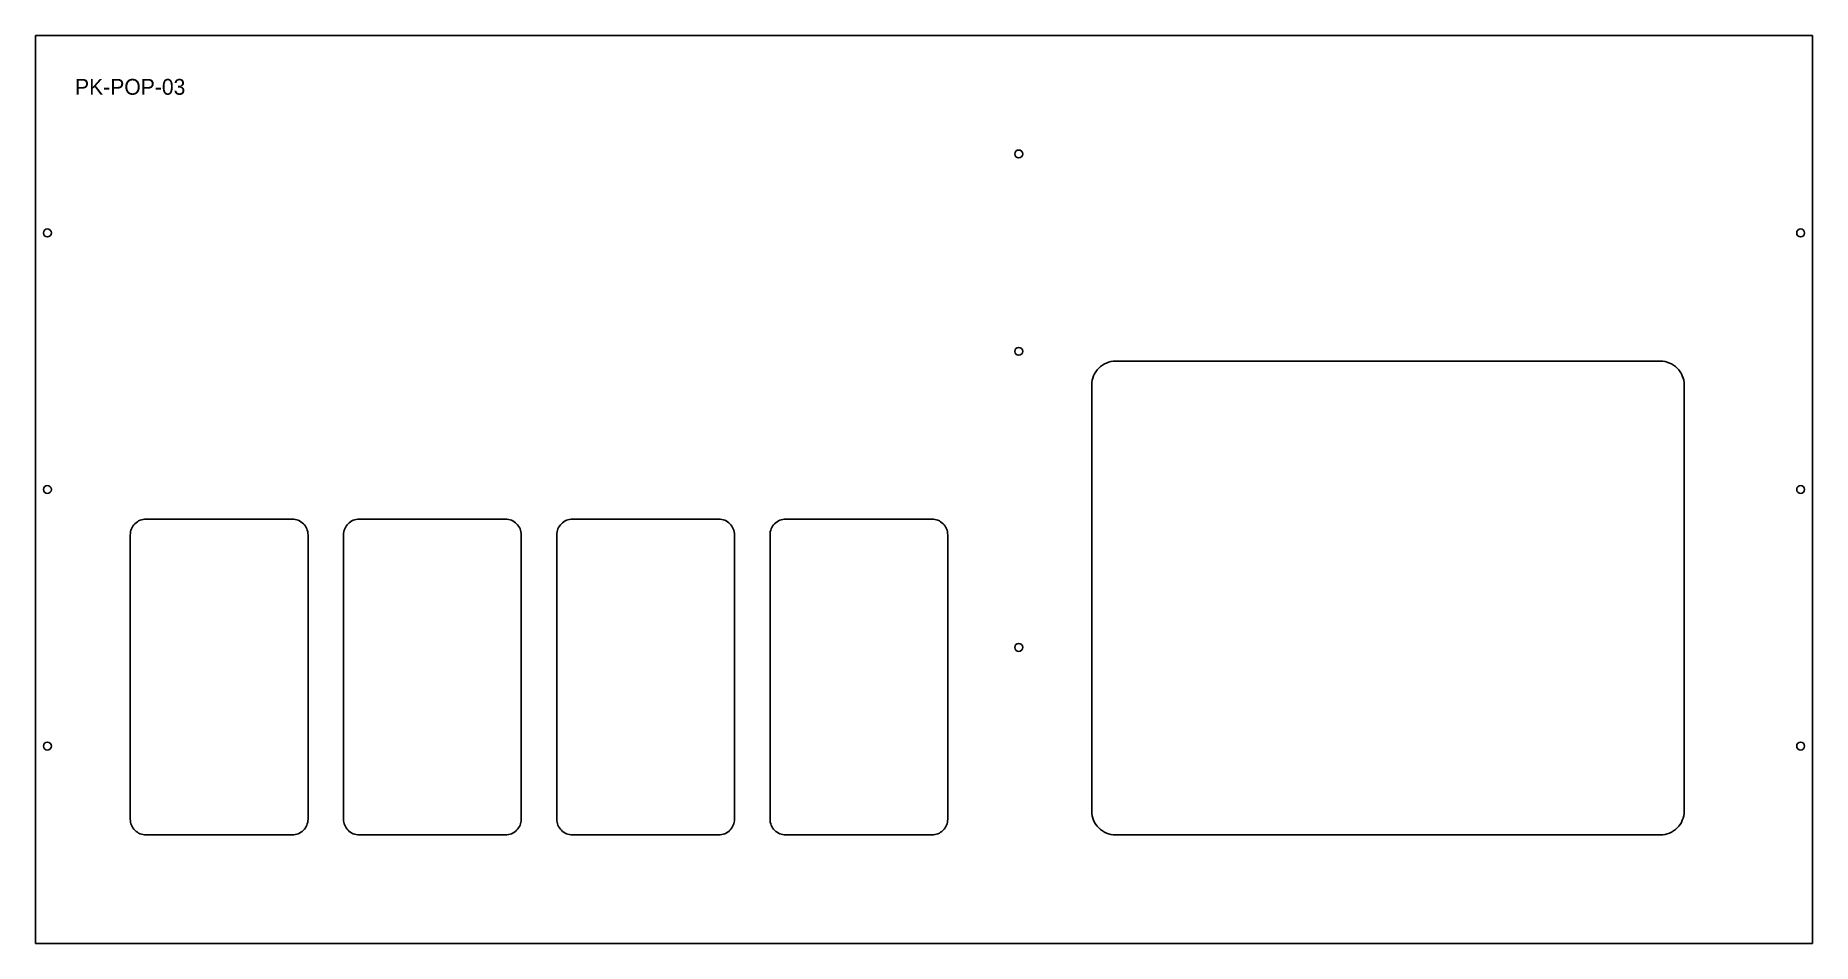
# Model space of a CAD drawing. Header units: millimetres. Extents: x 0 to 900, y 0 to 460.
import ezdxf

# ---------------------------------------------------------------- set-up
doc = ezdxf.new("R2010")
doc.units = ezdxf.units.MM
for name, color, linetype in [('CUT', 1, 'Continuous'), ('DRILL', 5, 'Continuous'), ('TEXT', 8, 'Continuous')]:
    doc.layers.add(name, color=color, linetype=linetype)

msp = doc.modelspace()

# ---------------------------------------------------------------- linework, layer by layer
at = {"layer": 'CUT'}
msp.add_lwpolyline([(0, 0), (900, 0), (900, 460), (0, 460)], close=True, dxfattribs=at)
for points in [[(547, 55), (823, 55, 0.414214), (835, 67), (835, 283, 0.414214), (823, 295), (547, 295, 0.414214), (535, 283), (535, 67, 0.414214)], [(56, 55), (130, 55, 0.414214), (138, 63), (138, 207, 0.414214), (130, 215), (56, 215, 0.414214), (48, 207), (48, 63, 0.414214)], [(164, 55), (238, 55, 0.414214), (246, 63), (246, 207, 0.414214), (238, 215), (164, 215, 0.414214), (156, 207), (156, 63, 0.414214)], [(272, 55), (346, 55, 0.414214), (354, 63), (354, 207, 0.414214), (346, 215), (272, 215, 0.414214), (264, 207), (264, 63, 0.414214)], [(380, 55), (454, 55, 0.414214), (462, 63), (462, 207, 0.414214), (454, 215), (380, 215, 0.414214), (372, 207), (372, 63, 0.414214)]]:
    msp.add_lwpolyline(points, format="xyb", close=True, dxfattribs=at)
at = {"layer": 'DRILL'}
for centre in [(498, 400), (6, 360), (894, 360), (498, 300), (6, 230), (894, 230), (498, 150), (6, 100), (894, 100)]:
    msp.add_circle(centre, 2, dxfattribs=at)

# ---------------------------------------------------------------- texts
at = {"layer": 'TEXT'}
msp.add_text('PK-POP-03', height=8, dxfattribs=at).set_placement((20, 430))

doc.saveas('drawing.dxf')
